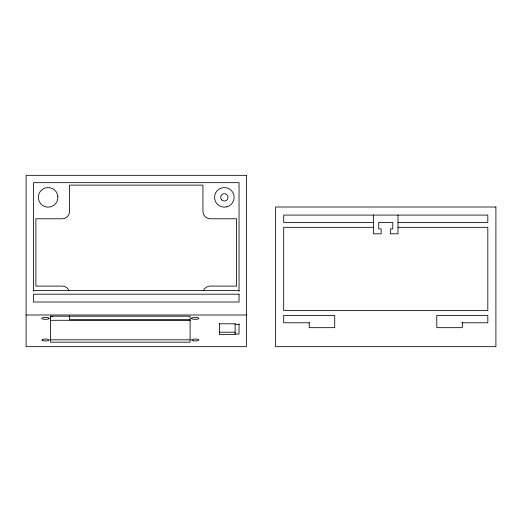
<?xml version="1.0" encoding="UTF-8"?>
<svg xmlns="http://www.w3.org/2000/svg" width="522" height="522" viewBox="0 0 522 522"><rect width="100%" height="100%" fill="white"/><g stroke="black" fill="none" stroke-linecap="round" stroke-linejoin="round"><path stroke-width="0.78" d="M373.517 222.424L283.687 222.424L283.687 215.084L487.822 215.084L487.822 222.424L397.992 222.424M373.517 227.318L283.687 227.318L283.687 310.538L487.822 310.538L487.822 227.318L397.992 227.318M33.441 290.519L239.043 290.519M26.1 314.994L246.391 314.994M50.575 316.202L190.093 316.202L190.093 342.178L50.575 342.178L50.575 316.058M189.93 319.745L69.543 319.745L69.543 315.758M50.51 320.293L190.289 320.293M309.611 322.779L283.687 322.779L283.687 315.438L334.726 315.438L334.726 327.672L309.207 327.672L309.207 322.779M461.898 322.779L487.822 322.779L487.822 315.438L436.79 315.438L436.79 327.672L462.309 327.672L462.309 322.779M219.462 323.803L235.128 323.803M235.128 324.377L239.043 324.377M219.462 332.214L235.128 332.214M235.128 334.002L239.043 334.002L239.043 323.764M50.575 339.815L190.093 339.815M397.992 215.084L397.992 233.804L390.345 233.804L390.345 228.91L392.792 228.91L392.792 222.424L378.718 222.424L378.718 228.91L381.164 228.91L381.164 233.804L373.517 233.804L373.517 215.084M239.043 291.42L239.043 182.674L33.441 182.674L33.441 291.367M235.128 323.542L235.128 334.576L219.462 334.576L219.462 323.692M68.989 290.623A7.341 7.341 0 0 0 62.203 286.089L35.887 286.089L35.887 218.777L62.203 218.777A7.341 7.341 0 0 0 69.543 211.436L69.543 185.121L202.941 185.121L202.941 211.436A7.341 7.341 0 0 0 210.288 218.777L236.596 218.777L236.596 286.089L210.288 286.089A7.341 7.341 0 0 0 203.502 290.623M52.624 316.202A9.787 9.787 0 0 1 50.223 317.069M57.857 196.259L57.811 198.81A9.787 9.787 0 0 1 49.231 207.09L46.68 207.045A9.787 9.787 0 0 1 38.354 196.761A9.787 9.787 0 0 1 47.874 187.574A9.787 9.787 0 0 1 57.857 196.259M49.101 318.322L49.042 318.57A3.674 0.953 0 0 1 45.701 319.34L44.748 319.32A3.674 0.953 0 0 1 41.786 318.289A3.674 0.953 0 0 1 45.492 317.441A3.674 0.953 0 0 1 49.101 318.322M191.665 318.159L191.561 318.407A3.674 0.953 0 0 0 196.846 319.242A3.674 0.953 0 0 0 197.538 317.65A3.674 0.953 0 0 0 191.665 318.159M226.77 206.849L224.232 207.149A9.787 9.787 0 0 1 214.868 199.769L214.568 197.231A9.787 9.787 0 0 1 223.631 187.6A9.787 9.787 0 0 1 234.019 195.789A9.787 9.787 0 0 1 226.77 206.849M246.391 175.333L26.1 175.333L26.1 346.667L246.391 346.667L246.391 175.333M495.9 207.006L275.609 207.006L275.609 346.667L495.9 346.667L495.9 207.006M239.043 294.186L33.441 294.186L33.441 302.023L239.043 302.023L239.043 294.186M42.843 340.664A3.674 0.953 0 0 0 48.983 340.24A3.674 0.953 0 0 0 44.487 339.072A3.674 0.953 0 0 0 42.843 340.664M193.394 340.814A3.674 0.953 0 0 0 198.902 339.992A3.674 0.953 0 0 0 193.394 339.169A3.674 0.953 0 0 0 193.394 340.814M221.765 199.959A3.674 3.674 0 0 0 227.905 198.314A3.674 3.674 0 0 0 223.409 193.812A3.674 3.674 0 0 0 221.765 199.959"/></g></svg>
